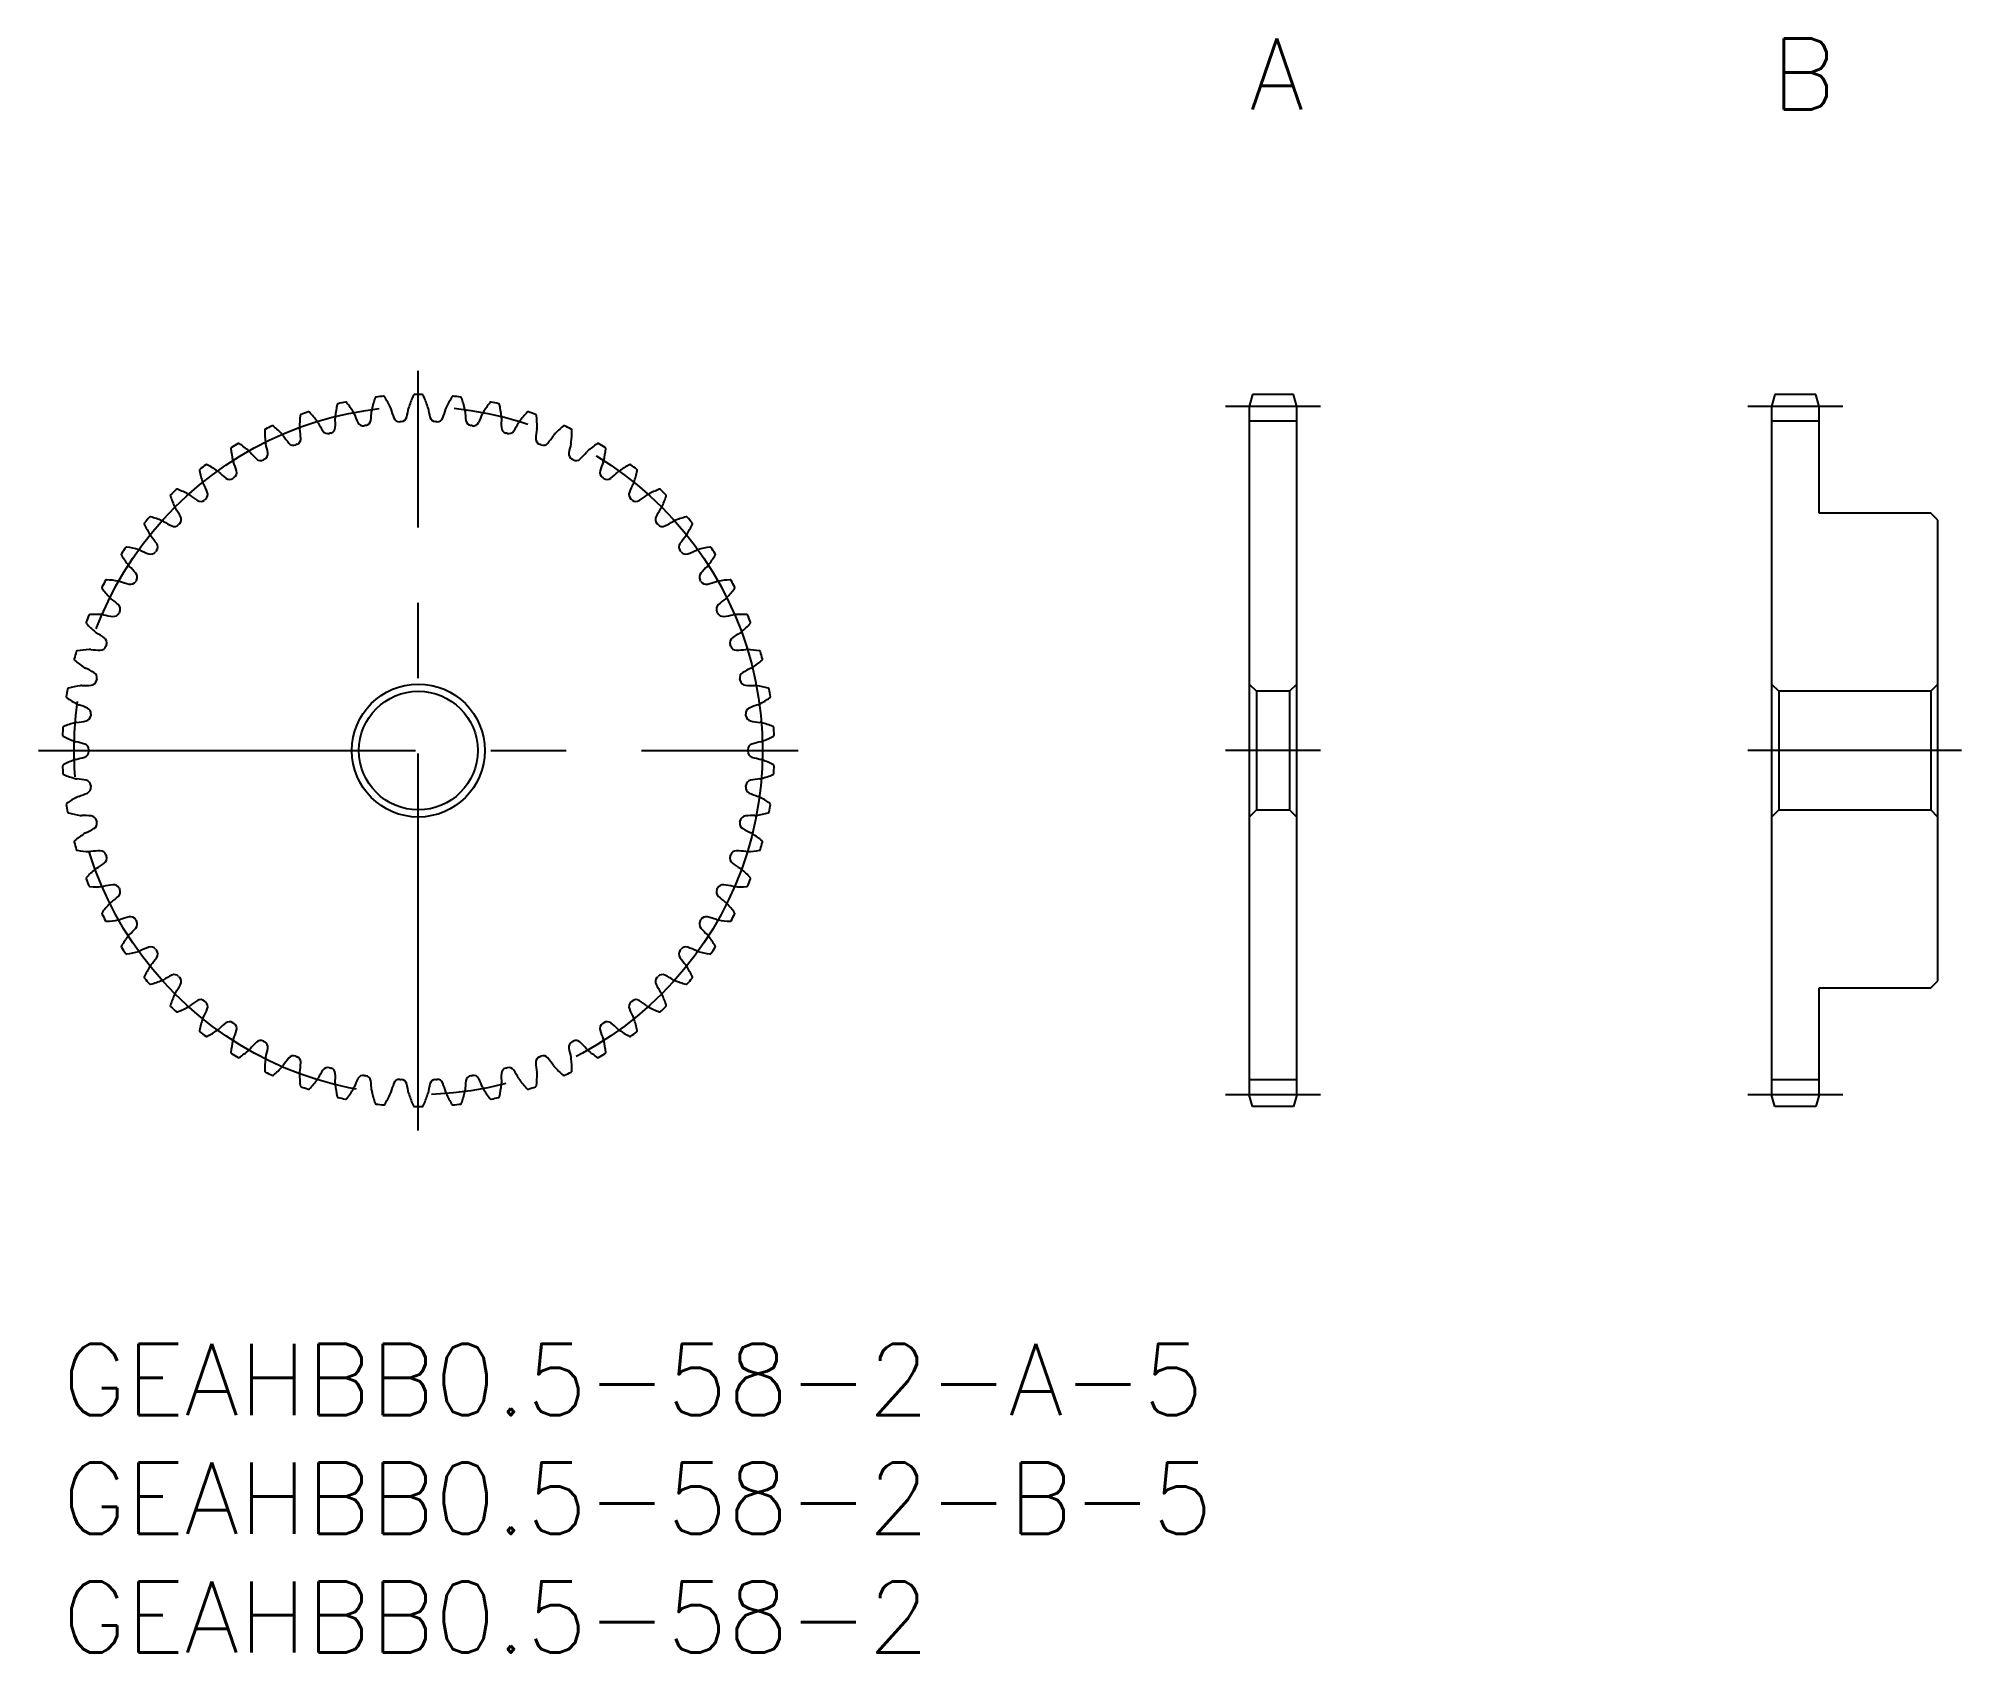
# Model space of a CAD drawing. Extents: x -1 to 80, y -13 to 55.
import ezdxf

# ---------------------------------------------------------------- set-up
doc = ezdxf.new("R2010")
doc.units = 0
doc.header["$LTSCALE"] = 0.5
doc.linetypes.add('CENTER', pattern=[50.8, 31.75, -6.35, 6.35, -6.35])
for name, color, linetype in [('MSM_CENTER', 1, 'CENTER'), ('MSM_CONTINUOUS', 7, 'CONTINUOUS'), ('MSM_PART_NUMBER', 7, 'CONTINUOUS')]:
    doc.layers.add(name, color=color, linetype=linetype)
doc.styles.get("Standard").update_dxf_attribs({"font": 'txt.shx', "height": 3, "bigfont": 'bigfont.shx'})

# ---------------------------------------------------------------- blocks, each defined once
blk = doc.blocks.new('*U2')
at = {"layer": 'MSM_PART_NUMBER'}
blk.add_text('GEAHBB0.5-58-2-A-5', height=3, dxfattribs=at).set_placement((0, -3))
blk = doc.blocks.new('*U3')
at = {"layer": 'MSM_PART_NUMBER'}
blk.add_text('GEAHBB0.5-58-2-B-5', height=3, dxfattribs=at).set_placement((0, -8))
blk = doc.blocks.new('*U4')
at = {"layer": 'MSM_PART_NUMBER'}
blk.add_text('GEAHBB0.5-58-2', height=3, dxfattribs=at).set_placement((0, -13))
blk = doc.blocks.new('*U5')
at = {"layer": 'MSM_PART_NUMBER'}
blk.add_text('A', height=3, dxfattribs=at).set_placement((50, 52))
blk = doc.blocks.new('*U6')
at = {"layer": 'MSM_PART_NUMBER'}
blk.add_text('B', height=3, dxfattribs=at).set_placement((72, 52))

msp = doc.modelspace()

# ---------------------------------------------------------------- linework, layer by layer
at = {"layer": 'MSM_CENTER'}
for p, q in [((15, 9), (15, 41)), ((53, 39.5), (49, 39.5)), ((75, 39.5), (71, 39.5)), ((-1, 25), (31, 25)), ((53, 25), (49, 25)), ((80, 25), (71, 25)), ((53, 10.5), (49, 10.5)), ((75, 10.5), (71, 10.5))]:
    msp.add_line(p, q, dxfattribs=at)
msp.add_circle((15, 25), 14.5, dxfattribs=at)
at = {"layer": 'MSM_CONTINUOUS'}
for p, q in [((50.134, 40), (50, 39.5)), ((51.866, 40), (50.134, 40)), ((52, 39.5), (51.866, 40)), ((72.134, 40), (72, 39.5)), ((73.866, 40), (72.134, 40)), ((74, 39.5), (73.866, 40)), ((50, 39.5), (50, 10.5)), ((52, 10.5), (52, 39.5)), ((72, 39.5), (72, 10.5)), ((74, 35), (74, 39.5)), ((52, 38.875), (50, 38.875)), ((74, 38.875), (72, 38.875)), ((78.7, 35), (74, 35)), ((79, 34.7), (78.7, 35)), ((79, 15.3), (79, 34.7)), ((50, 27.8), (50.3, 27.5)), ((51.7, 27.5), (52, 27.8)), ((72, 27.8), (72.3, 27.5)), ((78.7, 27.5), (79, 27.8)), ((50.3, 27.5), (50.3, 22.5)), ((51.7, 27.5), (50.3, 27.5)), ((51.7, 27.5), (51.7, 22.5)), ((72.3, 27.5), (72.3, 22.5)), ((78.7, 27.5), (72.3, 27.5)), ((78.7, 27.5), (78.7, 22.5)), ((50.3, 22.5), (50, 22.2)), ((50.3, 22.5), (51.7, 22.5)), ((52, 22.2), (51.7, 22.5)), ((72.3, 22.5), (72, 22.2)), ((72.3, 22.5), (78.7, 22.5)), ((79, 22.2), (78.7, 22.5)), ((74, 10.5), (74, 15)), ((74, 15), (78.7, 15)), ((78.7, 15), (79, 15.3)), ((52, 11.125), (50, 11.125)), ((74, 11.125), (72, 11.125)), ((50.134, 10), (50, 10.5)), ((51.866, 10), (50.134, 10)), ((52, 10.5), (51.866, 10)), ((72.134, 10), (72, 10.5)), ((73.866, 10), (72.134, 10)), ((74, 10.5), (73.866, 10))]:
    msp.add_line(p, q, dxfattribs=at)
for radius in [2.8, 2.5]:
    msp.add_circle((15, 25), radius, dxfattribs=at)
for centre, radius, start, end in [((17.766, 38.342), 4.833, 161.70237, 167.75862), ((13.224, 39.844), 0.05, 96.82086, 161.7024), ((15, 25), 15, 95.59294, 96.82086), ((13.543, 39.879), 0.05, 30.71142, 95.59294), ((9.43, 37.436), 4.833, 24.65517, 30.71142), ((19.192, 37.965), 4.833, 155.49547, 161.55172), ((14.84, 39.949), 0.05, 90.61396, 155.49545), ((15, 25), 15, 89.38604, 90.61396), ((15.16, 39.949), 0.05, 24.50453, 89.38604), ((10.808, 37.965), 4.833, 18.44828, 24.50453), ((20.57, 37.436), 4.833, 149.28858, 155.34483), ((16.457, 39.879), 0.05, 84.40706, 149.28854), ((15, 25), 15, 83.17914, 84.40706), ((16.776, 39.844), 0.05, 18.29763, 83.17914), ((12.234, 38.342), 4.833, 12.24138, 18.29763), ((14.833, 38.625), 4.833, 174.11616, 180.17241), ((10.075, 39.115), 0.05, 109.23465, 174.11613), ((15, 25), 15, 108.00673, 109.23465), ((10.379, 39.218), 0.05, 43.12522, 108.00673), ((6.887, 35.948), 4.833, 37.06897, 43.12522), ((11.912, 39.028), 0.414, 173.96524, 183.16676), ((7.044, 38.759), 4.462, 358.10234, 3.16703), ((16.307, 38.563), 4.833, 167.90927, 173.96552), ((11.63, 39.565), 0.05, 103.02775, 167.9093), ((15, 25), 15, 101.79983, 103.02775), ((11.943, 39.634), 0.05, 36.91832, 101.79983), ((8.119, 36.761), 4.833, 30.86207, 36.91832), ((11.912, 39.028), 0.414, 21.66083, 30.86236), ((16.443, 40.827), 4.462, 201.66056, 206.72525), ((12.748, 38.944), 0.25, 279.17449, 351.89545), ((8.578, 39.538), 4.462, 351.89544, 356.96013), ((13.447, 39.279), 0.414, 167.75834, 176.95986), ((13.447, 39.279), 0.414, 15.45393, 24.65546), ((18.146, 40.579), 4.462, 195.45366, 200.51835), ((14.202, 39.102), 0.25, 200.51835, 273.2393), ((14.269, 39.106), 0.25, 272.9676, 345.68855), ((10.188, 40.147), 4.462, 345.68855, 350.75324), ((15, 39.364), 0.414, 161.55144, 170.75296), ((15, 39.364), 0.414, 9.24704, 18.44856), ((19.812, 40.147), 4.462, 189.24676, 194.31145), ((15.731, 39.106), 0.25, 194.31145, 267.0324), ((15.798, 39.102), 0.25, 266.7607, 339.48165), ((11.854, 40.579), 4.462, 339.48165, 344.54634), ((16.553, 39.279), 0.414, 155.34455, 164.54607), ((16.553, 39.279), 0.414, 3.04014, 12.24166), ((21.422, 39.538), 4.462, 183.03987, 188.10456), ((17.252, 38.944), 0.25, 188.10455, 260.82551), ((13.557, 40.827), 4.462, 333.27475, 338.33944), ((18.088, 39.028), 0.414, 149.13764, 158.33917), ((21.881, 36.761), 4.833, 143.08168, 149.13793), ((18.057, 39.634), 0.05, 78.20017, 143.08164), ((15, 25), 15, 76.97225, 78.20017), ((18.37, 39.565), 0.05, 12.09073, 76.97225), ((13.693, 38.563), 4.833, 6.03448, 12.09073), ((22.956, 38.759), 4.462, 176.83297, 181.89766), ((18.088, 39.028), 0.414, 356.83324, 6.03476), ((23.113, 35.948), 4.833, 136.87478, 142.93103), ((19.621, 39.218), 0.05, 71.99327, 136.87474), ((15, 25), 15, 70.76535, 71.99327), ((19.925, 39.115), 0.05, 5.88384, 70.76535), ((15.167, 38.625), 4.833, 359.82759, 5.88384), ((8.578, 38.5), 0.05, 115.44182, 180.32309), ((13.361, 38.527), 4.833, 180.32306, 186.37931), ((15, 25), 15, 114.21363, 115.44155), ((8.868, 38.635), 0.05, 49.33211, 114.21363), ((5.751, 35.007), 4.833, 43.27586, 49.33211), ((8.969, 38.036), 0.414, 34.07462, 43.27615), ((13.007, 40.768), 4.462, 214.07435, 219.13904), ((9.803, 38.134), 0.25, 291.58829, 4.30924), ((10.414, 38.612), 0.414, 180.17213, 189.37365), ((5.603, 37.818), 4.462, 4.30923, 9.37393), ((10.414, 38.612), 0.414, 27.86773, 37.06925), ((14.724, 40.891), 4.462, 207.86745, 212.93214), ((11.189, 38.601), 0.25, 212.93214, 285.65309), ((15, 25), 13.875, 105.38139, 105.65309), ((11.253, 38.619), 0.25, 285.38139, 358.10234), ((12.682, 38.933), 0.25, 206.72524, 279.4462), ((15, 25), 13.875, 99.17449, 99.4462), ((15, 25), 13.875, 92.9676, 93.2393), ((15, 25), 13.875, 86.7607, 87.0324), ((15, 25), 13.875, 80.5538, 80.82551), ((17.318, 38.933), 0.25, 260.5538, 333.27476), ((18.747, 38.619), 0.25, 181.89766, 254.61861), ((15, 25), 13.875, 74.34691, 74.61861), ((18.811, 38.601), 0.25, 254.34691, 327.06786), ((15.276, 40.891), 4.462, 327.06786, 332.13255), ((19.586, 38.612), 0.414, 142.93074, 152.13227), ((20.197, 38.134), 0.25, 175.69076, 248.41171), ((24.397, 37.818), 4.462, 170.62607, 175.69077), ((19.586, 38.612), 0.414, 350.62635, 359.82787), ((16.993, 40.768), 4.462, 320.86096, 325.92565), ((21.031, 38.036), 0.414, 136.72384, 145.92538), ((24.249, 35.007), 4.833, 130.66789, 136.72414), ((21.132, 38.635), 0.05, 65.78637, 130.66793), ((15, 25), 15, 64.55845, 65.78637), ((16.639, 38.527), 4.833, 353.62069, 359.67694), ((21.422, 38.5), 0.05, 359.67694, 64.55845), ((7.156, 37.727), 0.05, 121.64872, 186.52993), ((11.908, 38.271), 4.833, 186.52996, 192.58621), ((15, 25), 15, 120.42052, 121.64844), ((7.43, 37.892), 0.05, 55.53901, 120.42052), ((4.724, 33.948), 4.833, 49.48276, 55.53901), ((7.595, 37.308), 0.414, 40.28152, 49.48305), ((11.314, 40.46), 4.462, 220.28125, 225.34594), ((8.354, 37.464), 0.25, 225.34593, 298.06689), ((15, 25), 13.875, 117.79518, 118.06689), ((8.413, 37.495), 0.25, 297.79518, 10.51614), ((8.969, 38.036), 0.414, 186.37903, 195.58055), ((4.273, 36.727), 4.462, 10.51613, 15.58082), ((9.741, 38.109), 0.25, 219.13904, 291.85999), ((15, 25), 13.875, 111.58829, 111.85999), ((15, 25), 13.875, 68.14001, 68.41171), ((20.259, 38.109), 0.25, 248.14001, 320.86096), ((21.587, 37.495), 0.25, 169.48386, 242.20482), ((25.727, 36.727), 4.462, 164.41918, 169.48387), ((21.031, 38.036), 0.414, 344.41945, 353.62097), ((15, 25), 13.875, 61.93311, 62.20482), ((21.646, 37.464), 0.25, 241.93311, 314.65407), ((18.686, 40.46), 4.462, 314.65406, 319.71875), ((22.405, 37.308), 0.414, 130.51695, 139.71848), ((25.276, 33.948), 4.833, 124.46099, 130.51724), ((22.57, 37.892), 0.05, 59.57948, 124.46095), ((15, 25), 15, 58.35156, 59.57948), ((18.092, 38.271), 4.833, 347.41379, 353.47004), ((22.844, 37.727), 0.05, 353.47004, 58.35156), ((5.826, 36.804), 0.05, 127.85534, 192.73683), ((10.491, 37.859), 4.833, 192.73685, 198.7931), ((15, 25), 15, 126.62742, 127.85534), ((6.081, 36.998), 0.05, 61.7459, 126.62742), ((3.816, 32.784), 4.833, 55.68966, 61.7459), ((6.307, 36.435), 0.414, 46.48841, 55.68994), ((9.664, 39.971), 4.462, 226.48814, 231.55283), ((7.046, 36.672), 0.25, 231.55283, 304.27378), ((15, 25), 13.875, 124.00208, 124.27378), ((7.595, 37.308), 0.414, 192.58591, 201.78745), ((3.068, 35.498), 4.462, 16.72303, 21.78772), ((7.101, 36.71), 0.25, 304.00208, 16.72303), ((22.899, 36.71), 0.25, 163.27697, 235.99792), ((26.932, 35.498), 4.462, 158.21228, 163.27697), ((15, 25), 13.875, 55.72622, 55.99792), ((22.405, 37.308), 0.414, 338.21255, 347.41407), ((22.954, 36.672), 0.25, 235.72622, 308.44717), ((20.336, 39.971), 4.462, 308.44717, 313.51186), ((23.693, 36.435), 0.414, 124.31005, 133.51159), ((26.184, 32.784), 4.833, 118.2541, 124.31034), ((23.919, 36.998), 0.05, 53.37258, 118.25414), ((15, 25), 15, 52.14466, 53.37258), ((19.509, 37.859), 4.833, 341.2069, 347.26315), ((24.174, 36.804), 0.05, 347.26315, 52.14466), ((4.603, 35.743), 0.05, 134.06224, 198.94373), ((9.127, 37.296), 4.833, 198.94375, 205), ((15, 25), 15, 132.83432, 134.06224), ((4.836, 35.963), 0.05, 67.9528, 132.83432), ((3.04, 31.53), 4.833, 61.89655, 67.9528), ((5.122, 35.428), 0.414, 52.69531, 61.89684), ((8.077, 39.306), 4.462, 232.69504, 237.75973), ((6.307, 36.435), 0.414, 198.79282, 207.99434), ((2.002, 34.146), 4.462, 22.92992, 27.99462), ((5.881, 35.787), 0.25, 310.20898, 22.92993), ((24.119, 35.787), 0.25, 157.07007, 229.79102), ((27.998, 34.146), 4.462, 152.00538, 157.07008), ((23.693, 36.435), 0.414, 332.00566, 341.20718), ((21.923, 39.306), 4.462, 302.24027, 307.30496), ((24.878, 35.428), 0.414, 118.10316, 127.30469), ((26.96, 31.53), 4.833, 112.0472, 118.10345), ((25.164, 35.963), 0.05, 47.16568, 112.04724), ((15, 25), 15, 45.93776, 47.16568), ((20.873, 37.296), 4.833, 335, 341.05625), ((25.397, 35.743), 0.05, 341.05625, 45.93776), ((15, 25), 15, 139.04121, 140.26913), ((3.71, 34.8), 0.05, 74.1597, 139.04121), ((2.404, 30.198), 4.833, 68.10345, 74.1597), ((5.122, 35.428), 0.414, 204.99971, 214.20124), ((1.09, 32.687), 4.462, 29.13682, 34.20151), ((4.768, 34.738), 0.25, 316.41587, 29.13683), ((5.83, 35.744), 0.25, 237.75973, 310.48068), ((15, 25), 13.875, 130.20898, 130.48068), ((15, 25), 13.875, 49.51932, 49.79102), ((24.17, 35.744), 0.25, 229.51932, 302.24027), ((25.232, 34.738), 0.25, 150.86317, 223.58413), ((28.91, 32.687), 4.462, 145.79849, 150.86318), ((24.878, 35.428), 0.414, 325.79876, 335.00028), ((27.596, 30.198), 4.833, 105.8403, 111.89655), ((26.29, 34.8), 0.05, 40.95879, 105.84034), ((15, 25), 15, 39.73087, 40.95879), ((3.503, 34.556), 0.05, 140.26913, 205.15063), ((7.832, 36.589), 4.833, 205.15065, 211.2069), ((4.053, 34.299), 0.414, 211.20662, 220.40814), ((0.34, 31.138), 4.462, 35.34372, 40.40841), ((4.053, 34.299), 0.414, 58.90221, 68.10373), ((6.571, 38.474), 4.462, 238.90193, 243.96663), ((4.722, 34.689), 0.25, 243.96662, 316.68758), ((15, 25), 13.875, 136.41587, 136.68758), ((15, 25), 13.875, 43.31242, 43.58413), ((25.278, 34.689), 0.25, 223.31242, 296.03338), ((23.429, 38.474), 4.462, 296.03337, 301.09807), ((25.947, 34.299), 0.414, 111.89626, 121.09779), ((29.66, 31.138), 4.462, 139.59159, 144.65628), ((25.947, 34.299), 0.414, 319.59186, 328.79338), ((22.168, 36.589), 4.833, 328.7931, 334.84935), ((26.497, 34.556), 0.05, 334.84935, 39.73087), ((2.537, 33.257), 0.05, 146.4763, 211.35752), ((6.622, 35.746), 4.833, 211.35754, 217.41379), ((15, 25), 15, 145.24811, 146.47603), ((2.717, 33.522), 0.05, 80.36659, 145.24811), ((1.916, 28.806), 4.833, 74.31034, 80.36659), ((3.111, 33.061), 0.414, 65.1091, 74.31063), ((5.163, 37.483), 4.462, 245.10883, 250.17352), ((3.735, 33.521), 0.25, 250.17352, 322.89447), ((15, 25), 13.875, 142.62277, 142.89447), ((3.775, 33.575), 0.25, 322.62277, 35.34372), ((26.225, 33.575), 0.25, 144.65628, 217.37723), ((15, 25), 13.875, 37.10553, 37.37723), ((26.265, 33.521), 0.25, 217.10553, 289.82648), ((24.837, 37.483), 4.462, 289.82648, 294.89117), ((26.889, 33.061), 0.414, 105.68936, 114.8909), ((28.084, 28.806), 4.833, 99.63341, 105.68965), ((23.378, 35.746), 4.833, 322.58621, 328.64246), ((27.283, 33.522), 0.05, 34.75162, 99.63344), ((15, 25), 15, 33.52397, 34.75189), ((27.463, 33.257), 0.05, 328.64246, 33.52397), ((3.111, 33.061), 0.414, 217.41351, 226.61503), ((-0.238, 29.517), 4.462, 41.55061, 46.61531), ((2.914, 32.311), 0.25, 328.82967, 41.55062), ((27.086, 32.311), 0.25, 138.44938, 211.17033), ((30.238, 29.517), 4.462, 133.38469, 138.44939), ((26.889, 33.061), 0.414, 313.38497, 322.58649), ((1.717, 31.861), 0.05, 152.6832, 217.56441), ((15, 25), 15, 151.45501, 152.68293), ((5.509, 34.777), 4.833, 217.56444, 223.62069), ((1.867, 32.144), 0.05, 86.57349, 151.45501), ((1.581, 27.369), 4.833, 80.51724, 86.57349), ((2.31, 31.728), 0.414, 71.316, 80.51753), ((3.871, 36.347), 4.462, 251.31573, 256.38042), ((2.88, 32.253), 0.25, 256.38042, 329.10137), ((15, 25), 13.875, 148.82967, 149.10137), ((15, 25), 13.875, 30.89863, 31.17033), ((27.12, 32.253), 0.25, 210.89863, 283.61958), ((26.129, 36.347), 4.462, 283.61958, 288.68427), ((27.69, 31.728), 0.414, 99.48247, 108.684), ((28.419, 27.369), 4.833, 93.42651, 99.48276), ((24.491, 34.777), 4.833, 316.37931, 322.43556), ((28.133, 32.144), 0.05, 28.54472, 93.42655), ((15, 25), 15, 27.31707, 28.54499), ((28.283, 31.861), 0.05, 322.43556, 27.31707), ((2.31, 31.728), 0.414, 223.6204, 232.82193), ((-0.637, 27.843), 4.462, 47.75751, 52.8222), ((2.166, 30.901), 0.25, 262.58731, 335.30826), ((2.195, 30.961), 0.25, 335.03656, 47.75751), ((15, 25), 13.875, 155.03656, 155.30826), ((27.805, 30.961), 0.25, 132.24249, 204.96344), ((15, 25), 13.875, 24.69174, 24.96344), ((27.834, 30.901), 0.25, 204.69174, 277.41269), ((30.637, 27.843), 4.462, 127.1778, 132.24249), ((27.69, 31.728), 0.414, 307.17807, 316.37959), ((1.053, 30.384), 0.05, 158.8901, 223.77131), ((15, 25), 15, 157.6619, 158.88982), ((4.507, 33.693), 4.833, 223.77134, 229.82759), ((1.172, 30.682), 0.05, 92.78039, 157.6619), ((1.404, 25.904), 4.833, 86.72414, 92.78039), ((1.656, 30.317), 0.414, 229.8273, 239.02883), ((1.656, 30.317), 0.414, 77.5229, 86.72442), ((2.71, 35.077), 4.462, 257.52262, 262.58732), ((27.29, 35.077), 4.462, 277.41268, 282.47738), ((28.344, 30.317), 0.414, 93.27557, 102.4771), ((28.596, 25.904), 4.833, 87.21961, 93.27586), ((28.344, 30.317), 0.414, 300.97117, 310.1727), ((25.493, 33.693), 4.833, 310.17241, 316.22866), ((28.828, 30.682), 0.05, 22.33782, 87.21965), ((15, 25), 15, 21.11018, 22.3381), ((28.947, 30.384), 0.05, 316.22866, 21.11018), ((15, 25), 15, 163.8688, 165.09672), ((0.639, 29.154), 0.05, 98.98728, 163.8688), ((1.386, 24.429), 4.833, 92.93103, 98.98728), ((1.16, 28.843), 0.414, 83.72979, 92.93132), ((1.692, 33.689), 4.462, 263.72952, 268.79421), ((-0.852, 26.136), 4.462, 53.96441, 59.0291), ((1.604, 29.478), 0.25, 268.79421, 341.51516), ((1.625, 29.542), 0.25, 341.24346, 53.96439), ((15, 25), 13.875, 161.24346, 161.51516), ((28.375, 29.542), 0.25, 126.03559, 198.75654), ((15, 25), 13.875, 18.48484, 18.75654), ((28.396, 29.478), 0.25, 198.48484, 271.20579), ((30.852, 26.136), 4.462, 120.9709, 126.03559), ((28.308, 33.689), 4.462, 271.20579, 276.27048), ((28.84, 28.843), 0.414, 87.06867, 96.27021), ((28.614, 24.429), 4.833, 81.01272, 87.06896), ((29.361, 29.154), 0.05, 16.13093, 81.01275), ((15, 25), 15, 14.90328, 16.1312), ((0.553, 28.845), 0.05, 165.09672, 229.97826), ((3.629, 32.508), 4.833, 229.97823, 236.03448), ((1.16, 28.843), 0.414, 236.0342, 245.23572), ((-0.882, 24.416), 4.462, 60.1713, 65.236), ((30.882, 24.416), 4.462, 114.764, 119.8287), ((28.84, 28.843), 0.414, 294.76428, 303.9658), ((26.371, 32.508), 4.833, 303.96552, 310.02177), ((29.447, 28.845), 0.05, 310.02177, 14.90328), ((15, 25), 15, 170.0757, 171.30362), ((0.274, 27.577), 0.05, 105.19418, 170.0757), ((1.527, 22.96), 4.833, 99.13793, 105.19418), ((0.826, 27.324), 0.414, 89.93669, 99.13821), ((0.831, 32.199), 4.462, 269.93642, 275.00111), ((1.198, 28.004), 0.25, 275.00111, 347.72206), ((1.212, 28.069), 0.25, 347.45036, 60.17129), ((15, 25), 13.875, 167.45036, 167.72206), ((28.788, 28.069), 0.25, 119.82869, 192.54964), ((15, 25), 13.875, 12.27794, 12.54964), ((28.802, 28.004), 0.25, 192.27794, 264.99889), ((29.169, 32.199), 4.462, 264.99889, 270.06358), ((29.174, 27.324), 0.414, 80.86178, 90.06331), ((28.473, 22.96), 4.833, 74.80582, 80.86207), ((29.726, 27.577), 0.05, 9.92403, 74.80586), ((15, 25), 15, 8.69638, 9.9243), ((0.222, 27.26), 0.05, 171.30389, 236.18516), ((2.884, 31.235), 4.833, 236.18513, 242.24138), ((0.826, 27.324), 0.414, 242.24109, 251.44262), ((-0.726, 22.702), 4.462, 66.3782, 71.44289), ((0.961, 26.56), 0.25, 353.65725, 66.37819), ((29.039, 26.56), 0.25, 113.6218, 186.34275), ((30.726, 22.702), 4.462, 108.55711, 113.6218), ((29.174, 27.324), 0.414, 288.55738, 297.7589), ((27.116, 31.235), 4.833, 297.75862, 303.81487), ((29.778, 27.26), 0.05, 303.81487, 8.69638), ((15, 25), 15, 176.28259, 177.51051), ((0.081, 25.969), 0.05, 111.40108, 176.28259), ((1.827, 21.516), 4.833, 105.34483, 111.40108), ((0.657, 25.778), 0.414, 96.14359, 105.34511), ((0.136, 30.625), 4.462, 276.14331, 281.20801), ((0.954, 26.494), 0.25, 281.208, 353.92895), ((15, 25), 13.875, 173.65725, 173.92895), ((15, 25), 13.875, 6.07105, 6.34275), ((29.046, 26.494), 0.25, 186.07105, 258.792), ((29.864, 30.625), 4.462, 258.79199, 263.85669), ((29.343, 25.778), 0.414, 74.65488, 83.85641), ((28.173, 21.516), 4.833, 68.59892, 74.65517), ((29.919, 25.969), 0.05, 3.71713, 68.59896), ((15, 25), 15, 2.48949, 3.71741), ((0.064, 25.649), 0.05, 177.51078, 242.39205), ((2.281, 29.888), 4.833, 242.39203, 248.44828), ((0.657, 25.778), 0.414, 248.44799, 257.64952), ((-0.385, 21.015), 4.462, 72.5851, 77.64979), ((0.875, 25.033), 0.25, 359.86415, 72.5851), ((29.125, 25.033), 0.25, 107.4149, 180.13585), ((30.385, 21.015), 4.462, 102.35021, 107.4149), ((29.343, 25.778), 0.414, 282.35048, 291.55201), ((27.719, 29.888), 4.833, 291.55172, 297.60797), ((29.936, 25.649), 0.05, 297.60797, 2.48949), ((0.064, 24.351), 0.05, 117.60797, 182.48949), ((15, 25), 15, 182.48949, 183.71741), ((2.281, 20.112), 4.833, 111.55172, 117.60797), ((0.657, 24.222), 0.414, 102.35048, 111.55201), ((-0.385, 28.985), 4.462, 282.35021, 287.4149), ((0.875, 24.967), 0.25, 287.4149, 0.13585), ((15, 25), 13.875, 179.86415, 180.13585), ((15, 25), 13.875, 359.86415, 0.13585), ((29.125, 24.967), 0.25, 179.86415, 252.5851), ((30.385, 28.985), 4.462, 252.5851, 257.64979), ((29.343, 24.222), 0.414, 68.44798, 77.64952), ((27.719, 20.112), 4.833, 62.39203, 68.44827), ((29.936, 24.351), 0.05, 357.51024, 62.39206), ((15, 25), 15, 356.28259, 357.51051), ((0.081, 24.031), 0.05, 183.71768, 248.59895), ((1.827, 28.484), 4.833, 248.59892, 254.65517), ((0.657, 24.222), 0.414, 254.65488, 263.85641), ((0.136, 19.375), 4.462, 78.79199, 83.85669), ((0.954, 23.506), 0.25, 6.07105, 78.79198), ((15, 25), 13.875, 186.07105, 186.34275), ((15, 25), 13.875, 353.65725, 353.92895), ((29.046, 23.506), 0.25, 101.208, 173.92895), ((29.864, 19.375), 4.462, 96.14331, 101.20801), ((29.343, 24.222), 0.414, 276.14359, 285.34511), ((28.173, 28.484), 4.833, 285.34483, 291.40108), ((29.919, 24.031), 0.05, 291.40108, 356.28259), ((0.222, 22.74), 0.05, 123.81487, 188.69638), ((15, 25), 15, 188.69638, 189.9243), ((2.884, 18.765), 4.833, 117.75862, 123.81487), ((0.826, 22.676), 0.414, 108.55738, 117.7589), ((-0.726, 27.298), 4.462, 288.55711, 293.6218), ((0.961, 23.44), 0.25, 293.6218, 6.34275), ((29.039, 23.44), 0.25, 173.65725, 246.3782), ((30.726, 27.298), 4.462, 246.3782, 251.44289), ((29.174, 22.676), 0.414, 62.24109, 71.44262), ((27.116, 18.765), 4.833, 56.18513, 62.24138), ((15, 25), 15, 350.0757, 351.30361), ((29.778, 22.74), 0.05, 351.30334, 56.18516), ((0.274, 22.423), 0.05, 189.9243, 254.80579), ((1.527, 27.04), 4.833, 254.80582, 260.86207), ((0.826, 22.676), 0.414, 260.86179, 270.06331), ((0.831, 17.801), 4.462, 84.99889, 90.06358), ((1.198, 21.996), 0.25, 12.27794, 84.99887), ((1.212, 21.931), 0.25, 299.82869, 12.54964), ((15, 25), 13.875, 192.27794, 192.54964), ((28.788, 21.931), 0.25, 167.45036, 240.17131), ((15, 25), 13.875, 347.45036, 347.72206), ((28.802, 21.996), 0.25, 95.00111, 167.72206), ((29.169, 17.801), 4.462, 89.93642, 95.00111), ((29.174, 22.676), 0.414, 269.93669, 279.13821), ((28.473, 27.04), 4.833, 279.13793, 285.19418), ((29.726, 22.423), 0.05, 285.19418, 350.0757), ((0.553, 21.155), 0.05, 130.02177, 194.90328), ((15, 25), 15, 194.90328, 196.1312), ((3.629, 17.492), 4.833, 123.96552, 130.02177), ((1.16, 21.157), 0.414, 114.76428, 123.9658), ((-0.882, 25.584), 4.462, 294.764, 299.8287), ((30.882, 25.584), 4.462, 240.1713, 245.236), ((28.84, 21.157), 0.414, 56.03419, 65.23572), ((26.371, 17.492), 4.833, 49.97823, 56.03448), ((15, 25), 15, 343.8688, 345.09672), ((29.447, 21.155), 0.05, 345.09672, 49.97827), ((0.639, 20.846), 0.05, 196.1312, 261.01269), ((1.386, 25.571), 4.833, 261.01272, 267.06896), ((1.16, 21.157), 0.414, 267.06867, 276.27021), ((1.692, 16.311), 4.462, 91.20579, 96.27048), ((-0.852, 23.864), 4.462, 300.9709, 306.03559), ((1.604, 20.522), 0.25, 18.48484, 91.20577), ((1.625, 20.458), 0.25, 306.03559, 18.75654), ((15, 25), 13.875, 198.48484, 198.75654), ((28.375, 20.458), 0.25, 161.24346, 233.96441), ((15, 25), 13.875, 341.24346, 341.51516), ((28.396, 20.522), 0.25, 88.79421, 161.51516), ((30.852, 23.864), 4.462, 233.96441, 239.0291), ((28.308, 16.311), 4.462, 83.72952, 88.79421), ((28.84, 21.157), 0.414, 263.72979, 272.93132), ((28.614, 25.571), 4.833, 272.93103, 278.98728), ((29.361, 20.846), 0.05, 278.98728, 343.8688), ((1.053, 19.616), 0.05, 136.22866, 201.11018), ((15, 25), 15, 201.11018, 202.3381), ((4.507, 16.307), 4.833, 130.17241, 136.22866), ((1.656, 19.683), 0.414, 120.97117, 130.1727), ((28.344, 19.683), 0.414, 49.82729, 59.02883), ((25.493, 16.307), 4.833, 43.77134, 49.82759), ((15, 25), 15, 337.6619, 338.88982), ((28.947, 19.616), 0.05, 338.88982, 43.7713), ((1.172, 19.318), 0.05, 202.3381, 267.21964), ((1.404, 24.096), 4.833, 267.21961, 273.27586), ((1.656, 19.683), 0.414, 273.27558, 282.4771), ((2.71, 14.923), 4.462, 97.41268, 102.47738), ((-0.637, 22.157), 4.462, 307.1778, 312.24249), ((2.166, 19.099), 0.25, 24.69174, 97.41269), ((2.195, 19.039), 0.25, 312.24249, 24.96344), ((15, 25), 13.875, 204.69174, 204.96344), ((27.805, 19.039), 0.25, 155.03656, 227.75751), ((15, 25), 13.875, 335.03656, 335.30826), ((27.834, 19.099), 0.25, 82.58731, 155.30826), ((30.637, 22.157), 4.462, 227.75751, 232.8222), ((27.29, 14.923), 4.462, 77.52262, 82.58732), ((28.344, 19.683), 0.414, 257.5229, 266.72442), ((28.596, 24.096), 4.833, 266.72414, 272.78039), ((28.828, 19.318), 0.05, 272.78039, 337.6619), ((1.717, 18.139), 0.05, 142.43556, 207.31707), ((15, 25), 15, 207.31707, 208.54499), ((5.509, 15.223), 4.833, 136.37931, 142.43556), ((1.867, 17.856), 0.05, 208.54499, 273.42653), ((1.581, 22.631), 4.833, 273.42651, 279.48276), ((2.31, 18.272), 0.414, 127.17807, 136.37959), ((2.31, 18.272), 0.414, 279.48248, 288.684), ((3.871, 13.653), 4.462, 103.61958, 108.68427), ((2.88, 17.747), 0.25, 30.89863, 103.61958), ((15, 25), 13.875, 210.89863, 211.17033), ((15, 25), 13.875, 328.82967, 329.10137), ((27.12, 17.747), 0.25, 76.38042, 149.10137), ((26.129, 13.653), 4.462, 71.31573, 76.38042), ((27.69, 18.272), 0.414, 251.316, 260.51752), ((28.419, 22.631), 4.833, 260.51724, 266.57349), ((27.69, 18.272), 0.414, 43.6204, 52.82193), ((24.491, 15.223), 4.833, 37.56444, 43.62069), ((28.133, 17.856), 0.05, 266.57349, 331.45501), ((15, 25), 15, 331.45501, 332.68292), ((28.283, 18.139), 0.05, 332.68265, 37.5644), ((6.622, 14.254), 4.833, 142.58621, 148.64246), ((3.111, 16.939), 0.414, 133.38497, 142.58649), ((-0.238, 20.483), 4.462, 313.38469, 318.44939), ((2.914, 17.689), 0.25, 318.44938, 31.17033), ((27.086, 17.689), 0.25, 148.82967, 221.55062), ((30.238, 20.483), 4.462, 221.55061, 226.61531), ((26.889, 16.939), 0.414, 37.4135, 46.61503), ((23.378, 14.254), 4.833, 31.35754, 37.41379), ((2.537, 16.743), 0.05, 148.64246, 213.52397), ((15, 25), 15, 213.52397, 214.75189), ((2.717, 16.478), 0.05, 214.75189, 279.63343), ((1.916, 21.194), 4.833, 279.63341, 285.68965), ((3.111, 16.939), 0.414, 285.68936, 294.8909), ((5.163, 12.517), 4.462, 109.82648, 114.89117), ((3.735, 16.479), 0.25, 37.10553, 109.82648), ((0.34, 18.862), 4.462, 319.59159, 324.65628), ((15, 25), 13.875, 217.10553, 217.37723), ((3.775, 16.425), 0.25, 324.65628, 37.37723), ((26.225, 16.425), 0.25, 142.62277, 215.34372), ((29.66, 18.862), 4.462, 215.34372, 220.40841), ((15, 25), 13.875, 322.62277, 322.89447), ((26.265, 16.479), 0.25, 70.17352, 142.89447), ((24.837, 12.517), 4.462, 65.10883, 70.17352), ((26.889, 16.939), 0.414, 245.1091, 254.31063), ((28.084, 21.194), 4.833, 254.31034, 260.36659), ((27.283, 16.478), 0.05, 260.36659, 325.24811), ((15, 25), 15, 325.24811, 326.47603), ((27.463, 16.743), 0.05, 326.47576, 31.35751), ((3.503, 15.444), 0.05, 154.84935, 219.73087), ((7.832, 13.411), 4.833, 148.7931, 154.84935), ((15, 25), 15, 219.73087, 220.95879), ((4.053, 15.701), 0.414, 139.59186, 148.79338), ((6.571, 11.526), 4.462, 116.03337, 121.09807), ((4.722, 15.311), 0.25, 43.31242, 116.03338), ((15, 25), 13.875, 223.31242, 223.58413), ((4.768, 15.262), 0.25, 330.86317, 43.58413), ((25.232, 15.262), 0.25, 136.41587, 209.13683), ((15, 25), 13.875, 316.41587, 316.68758), ((25.278, 15.311), 0.25, 63.96662, 136.68758), ((23.429, 11.526), 4.462, 58.90193, 63.96663), ((25.947, 15.701), 0.414, 31.2066, 40.40814), ((22.168, 13.411), 4.833, 25.15065, 31.2069), ((15, 25), 15, 319.04121, 320.26913), ((26.497, 15.444), 0.05, 320.26886, 25.15061), ((3.71, 15.2), 0.05, 220.95879, 285.84033), ((2.404, 19.802), 4.833, 285.8403, 291.89655), ((4.053, 15.701), 0.414, 291.89626, 301.09779), ((9.127, 12.704), 4.833, 155, 161.05625), ((5.122, 14.572), 0.414, 145.79876, 155.00028), ((1.09, 17.313), 4.462, 325.79849, 330.86318), ((28.91, 17.313), 4.462, 209.13682, 214.20151), ((24.878, 14.572), 0.414, 24.99971, 34.20124), ((20.873, 12.704), 4.833, 18.94375, 25), ((25.947, 15.701), 0.414, 238.90221, 248.10373), ((27.596, 19.802), 4.833, 248.10345, 254.1597), ((26.29, 15.2), 0.05, 254.1597, 319.04121), ((4.603, 14.257), 0.05, 161.05625, 225.93776), ((15, 25), 15, 225.93776, 227.16568), ((4.836, 14.037), 0.05, 227.16541, 292.04723), ((3.04, 18.47), 4.833, 292.0472, 298.10345), ((5.122, 14.572), 0.414, 298.10317, 307.30469), ((8.077, 10.694), 4.462, 122.24027, 127.30496), ((5.83, 14.256), 0.25, 49.51932, 122.24027), ((2.002, 15.854), 4.462, 332.00538, 337.07008), ((15, 25), 13.875, 229.51932, 229.79102), ((5.881, 14.213), 0.25, 337.07007, 49.79102), ((24.119, 14.213), 0.25, 130.20898, 202.92993), ((27.998, 15.854), 4.462, 202.92992, 207.99462), ((15, 25), 13.875, 310.20898, 310.48068), ((24.17, 14.256), 0.25, 57.75973, 130.48068), ((21.923, 10.694), 4.462, 52.69504, 57.75973), ((24.878, 14.572), 0.414, 232.69531, 241.89683), ((26.96, 18.47), 4.833, 241.89655, 247.9528), ((25.164, 14.037), 0.05, 247.9528, 312.83432), ((15, 25), 15, 312.83432, 314.06223), ((25.397, 14.257), 0.05, 314.06196, 18.94372), ((5.826, 13.196), 0.05, 167.26315, 232.14466), ((10.491, 12.141), 4.833, 161.2069, 167.26315), ((15, 25), 15, 232.14466, 233.37258), ((6.307, 13.565), 0.414, 152.00566, 161.20718), ((6.081, 13.002), 0.05, 233.37231, 298.25413), ((3.816, 17.216), 4.833, 298.2541, 304.31034), ((6.307, 13.565), 0.414, 304.31005, 313.51159), ((9.664, 10.029), 4.462, 128.44717, 133.51186), ((7.046, 13.328), 0.25, 55.72622, 128.44717), ((15, 25), 13.875, 235.72622, 235.99792), ((3.068, 14.502), 4.462, 338.21228, 343.27697), ((7.101, 13.29), 0.25, 343.27697, 55.99792), ((22.899, 13.29), 0.25, 124.00208, 196.72303), ((26.932, 14.502), 4.462, 196.72303, 201.78772), ((15, 25), 13.875, 304.00208, 304.27378), ((22.954, 13.328), 0.25, 51.55283, 124.27378), ((20.336, 10.029), 4.462, 46.48814, 51.55283), ((23.693, 13.565), 0.414, 226.48841, 235.68994), ((26.184, 17.216), 4.833, 235.68966, 241.7459), ((23.919, 13.002), 0.05, 241.7459, 306.62742), ((15, 25), 15, 306.62742, 307.85534), ((23.693, 13.565), 0.414, 18.79281, 27.99434), ((19.509, 12.141), 4.833, 12.73685, 18.7931), ((24.174, 13.196), 0.05, 307.85507, 12.73682), ((11.908, 11.729), 4.833, 167.41379, 173.47004), ((7.156, 12.273), 0.05, 173.47004, 238.35156), ((15, 25), 15, 238.35156, 239.57948), ((7.595, 12.692), 0.414, 158.21255, 167.41407), ((4.724, 16.052), 4.833, 304.46099, 310.51724), ((7.595, 12.692), 0.414, 310.51696, 319.71848), ((11.314, 9.54), 4.462, 134.65406, 139.71875), ((8.354, 12.536), 0.25, 61.93311, 134.65407), ((15, 25), 13.875, 241.93311, 242.20482), ((8.413, 12.505), 0.25, 349.48386, 62.20482), ((4.273, 13.273), 4.462, 344.41918, 349.48387), ((21.587, 12.505), 0.25, 117.79518, 190.51614), ((25.727, 13.273), 4.462, 190.51613, 195.58082), ((15, 25), 13.875, 297.79518, 298.06689), ((21.646, 12.536), 0.25, 45.34593, 118.06689), ((18.686, 9.54), 4.462, 40.28125, 45.34594), ((22.405, 12.692), 0.414, 220.28152, 229.48304), ((25.276, 16.052), 4.833, 229.48276, 235.53901), ((15, 25), 15, 300.42052, 301.64844), ((22.405, 12.692), 0.414, 12.58593, 21.78745), ((18.092, 11.729), 4.833, 6.52996, 12.58621), ((22.844, 12.273), 0.05, 301.64844, 6.52992), ((7.43, 12.108), 0.05, 239.57948, 304.46102), ((13.361, 11.473), 4.833, 173.62069, 179.67694), ((8.578, 11.5), 0.05, 179.67694, 244.55845), ((15, 25), 15, 244.55845, 245.78637), ((8.969, 11.964), 0.414, 164.41945, 173.62097), ((5.751, 14.993), 4.833, 310.66789, 316.72414), ((8.969, 11.964), 0.414, 316.72384, 325.92538), ((13.007, 9.232), 4.462, 140.86096, 145.92565), ((9.741, 11.891), 0.25, 68.14001, 140.86096), ((15, 25), 13.875, 248.14001, 248.41171), ((9.803, 11.866), 0.25, 355.69076, 68.41171), ((10.414, 11.388), 0.414, 170.62635, 179.82787), ((14.833, 11.375), 4.833, 179.82759, 185.88384), ((5.603, 12.182), 4.462, 350.62607, 355.69077), ((14.724, 9.109), 4.462, 147.06786, 152.13255), ((11.189, 11.399), 0.25, 74.34691, 147.06786), ((15, 25), 13.875, 254.34691, 254.61861), ((11.253, 11.381), 0.25, 1.89766, 74.61861), ((7.044, 11.241), 4.462, 356.83297, 1.89766), ((22.956, 11.241), 4.462, 178.10234, 183.16703), ((18.747, 11.381), 0.25, 105.38139, 178.10234), ((15, 25), 13.875, 285.38139, 285.65309), ((18.811, 11.399), 0.25, 32.93214, 105.65309), ((15.276, 9.109), 4.462, 27.86745, 32.93214), ((20.197, 11.866), 0.25, 111.58829, 184.30924), ((24.397, 12.182), 4.462, 184.30923, 189.37393), ((15.167, 11.375), 4.833, 354.11616, 0.17241), ((19.586, 11.388), 0.414, 0.17212, 9.37365), ((15, 25), 13.875, 291.58829, 291.85999), ((20.259, 11.891), 0.25, 39.13904, 111.85999), ((16.993, 9.232), 4.462, 34.07435, 39.13904), ((21.031, 11.964), 0.414, 214.07462, 223.27614), ((24.249, 14.993), 4.833, 223.27586, 229.33211), ((15, 25), 15, 294.21363, 295.44155), ((21.031, 11.964), 0.414, 6.37902, 15.58055), ((16.639, 11.473), 4.833, 0.32306, 6.37931), ((21.422, 11.5), 0.05, 295.44155, 0.32309), ((22.57, 12.108), 0.05, 235.53901, 300.42052), ((8.868, 11.365), 0.05, 245.7861, 310.66792), ((10.075, 10.885), 0.05, 185.88384, 250.76535), ((15, 25), 15, 250.76535, 251.99327), ((10.379, 10.782), 0.05, 251.993, 316.87482), ((6.887, 14.052), 4.833, 316.87479, 322.93103), ((10.414, 11.388), 0.414, 322.93074, 332.13227), ((11.912, 10.972), 0.414, 176.83324, 186.03476), ((16.307, 11.437), 4.833, 186.03448, 192.09073), ((8.119, 13.239), 4.833, 323.08168, 329.13793), ((11.912, 10.972), 0.414, 329.13764, 338.33917), ((16.443, 9.173), 4.462, 153.27475, 158.33944), ((12.682, 11.067), 0.25, 80.5538, 153.27476), ((15, 25), 13.875, 260.5538, 260.82551), ((12.748, 11.056), 0.25, 8.10455, 80.82551), ((8.578, 10.462), 4.462, 3.03987, 8.10456), ((13.447, 10.721), 0.414, 183.04014, 192.24166), ((17.766, 11.658), 4.833, 192.24138, 198.29763), ((9.43, 12.564), 4.833, 329.28858, 335.34483), ((13.447, 10.721), 0.414, 335.34453, 344.54607), ((18.146, 9.421), 4.462, 159.48165, 164.54634), ((14.202, 10.898), 0.25, 86.7607, 159.48165), ((15, 25), 13.875, 266.7607, 267.0324), ((14.269, 10.894), 0.25, 14.31145, 87.0324), ((10.188, 9.853), 4.462, 9.24676, 14.31145), ((15, 10.636), 0.414, 189.24704, 198.44856), ((15, 10.636), 0.414, 341.55143, 350.75296), ((19.812, 9.853), 4.462, 165.68855, 170.75324), ((15.731, 10.894), 0.25, 92.9676, 165.68855), ((15, 25), 13.875, 272.9676, 273.2393), ((15.798, 10.898), 0.25, 20.51835, 93.2393), ((11.854, 9.421), 4.462, 15.45366, 20.51835), ((16.553, 10.721), 0.414, 195.45393, 204.65545), ((20.57, 12.564), 4.833, 204.65517, 210.71142), ((12.234, 11.658), 4.833, 341.70237, 347.75862), ((16.553, 10.721), 0.414, 347.75833, 356.95986), ((21.422, 10.462), 4.462, 171.89544, 176.96013), ((17.252, 11.056), 0.25, 99.17449, 171.89545), ((15, 25), 13.875, 279.17449, 279.4462), ((17.318, 11.067), 0.25, 26.72524, 99.4462), ((13.557, 9.173), 4.462, 21.66056, 26.72525), ((18.088, 10.972), 0.414, 201.66083, 210.86235), ((21.881, 13.239), 4.833, 210.86207, 216.91832), ((13.693, 11.437), 4.833, 347.90927, 353.96552), ((18.088, 10.972), 0.414, 353.96522, 3.16676), ((19.586, 11.388), 0.414, 207.86773, 217.06925), ((23.113, 14.052), 4.833, 217.06897, 223.12522), ((19.621, 10.782), 0.05, 223.12522, 288.00673), ((15, 25), 15, 288.00673, 289.23465), ((19.925, 10.885), 0.05, 289.23438, 354.1162), ((21.132, 11.365), 0.05, 229.33211, 294.21363), ((11.63, 10.435), 0.05, 192.09073, 256.97225), ((15, 25), 15, 256.97225, 258.20017), ((11.943, 10.366), 0.05, 258.19989, 323.08172), ((13.224, 10.156), 0.05, 198.29763, 263.17914), ((15, 25), 15, 263.17914, 264.40706), ((13.543, 10.121), 0.05, 264.40679, 329.28861), ((19.192, 12.035), 4.833, 198.44828, 204.50453), ((14.84, 10.051), 0.05, 204.50453, 269.38604), ((15, 25), 15, 269.38604, 270.61396), ((15.16, 10.051), 0.05, 270.61396, 335.49551), ((10.808, 12.035), 4.833, 335.49547, 341.55172), ((16.457, 10.121), 0.05, 210.71142, 275.59294), ((15, 25), 15, 275.59294, 276.82086), ((16.776, 10.156), 0.05, 276.82058, 341.70241), ((18.057, 10.366), 0.05, 216.91832, 281.79983), ((15, 25), 15, 281.79983, 283.02775), ((18.37, 10.435), 0.05, 283.02803, 347.9093)]:
    msp.add_arc(centre, radius, start, end, dxfattribs=at)

# ---------------------------------------------------------------- block references
for name in ['*U5', '*U6', '*U2', '*U3', '*U4']:
    msp.add_blockref(name, (0, 0), dxfattribs=at)

doc.saveas('drawing.dxf')
